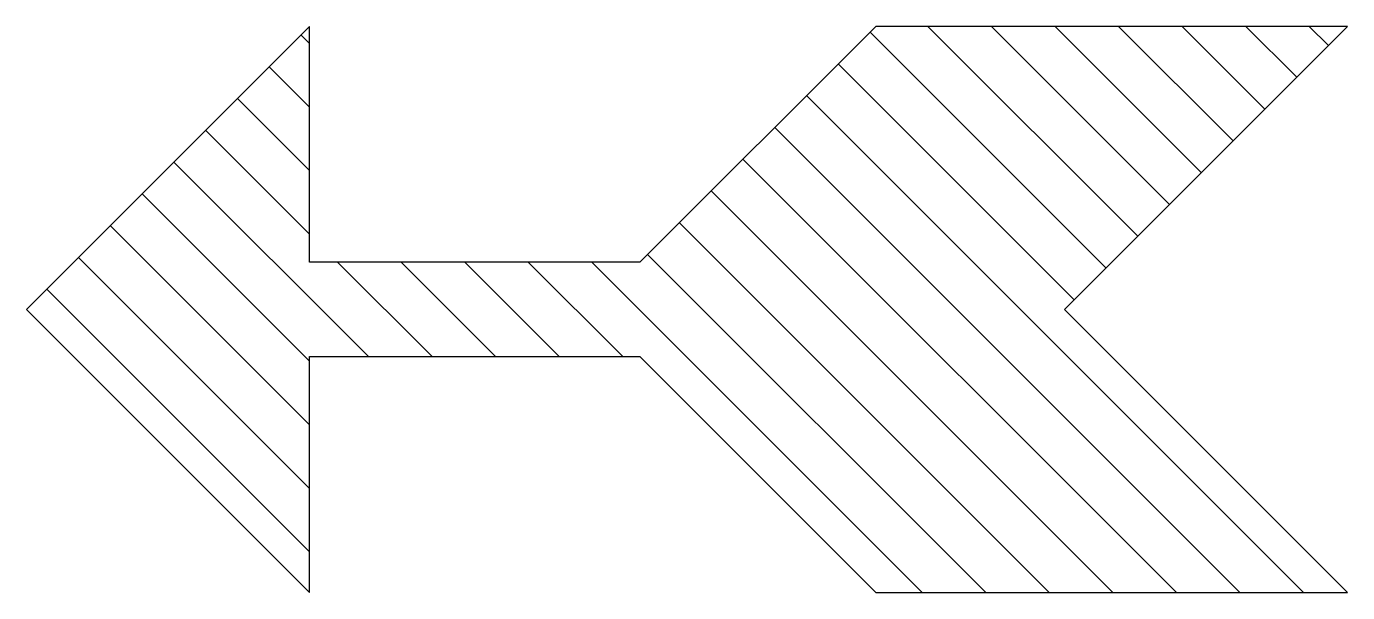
# Model space of a CAD drawing. Header units: millimetres. Extents: x 1199.62 to 1201.02, y -1500.06 to -1499.46.
import ezdxf

# ---------------------------------------------------------------- set-up
doc = ezdxf.new("R2010")
doc.units = ezdxf.units.MM
doc.layers.add('Símbolos_Gráficos', color=1, linetype='Continuous')

msp = doc.modelspace()

# ---------------------------------------------------------------- hatches: boundary and pattern name
at = {"layer": 'Símbolos_Gráficos'}
h = msp.add_hatch(dxfattribs=at)
h.set_pattern_fill('ANSI31', color=256, scale=0.015, style=0)
h.set_pattern_definition([(135, (2392.507964, 84.57962), (0.0336759605, 0.0336759605), [])])
h.paths.add_polyline_path([(1199.6167, -1499.7612), (1199.9167, -1499.4612), (1199.9167, -1499.7112), (1200.2667, -1499.7112), (1200.5167, -1499.4612), (1201.0167, -1499.4612), (1200.7167, -1499.7612), (1201.0167, -1500.0612), (1200.5167, -1500.0612), (1200.2667, -1499.8112), (1199.9167, -1499.8112), (1199.9167, -1500.0612)])

# ---------------------------------------------------------------- linework, layer by layer
at = {"layer": 'Símbolos_Gráficos', "color": 3}
for p, q in [((1199.9167, -1499.4612), (1199.6167, -1499.7612)), ((1199.9167, -1499.7112), (1199.9167, -1499.4612)), ((1200.5167, -1499.4612), (1200.2667, -1499.7112)), ((1201.0167, -1499.4612), (1200.5167, -1499.4612)), ((1200.7167, -1499.7612), (1201.0167, -1499.4612)), ((1200.2667, -1499.7112), (1199.9167, -1499.7112)), ((1199.6167, -1499.7612), (1199.9167, -1500.0612)), ((1201.0167, -1500.0612), (1200.7167, -1499.7612)), ((1199.9167, -1500.0612), (1199.9167, -1499.8112)), ((1199.9167, -1499.8112), (1200.2667, -1499.8112)), ((1200.2667, -1499.8112), (1200.5167, -1500.0612)), ((1200.5167, -1500.0612), (1201.0167, -1500.0612))]:
    msp.add_line(p, q, dxfattribs=at)

doc.saveas('drawing.dxf')
